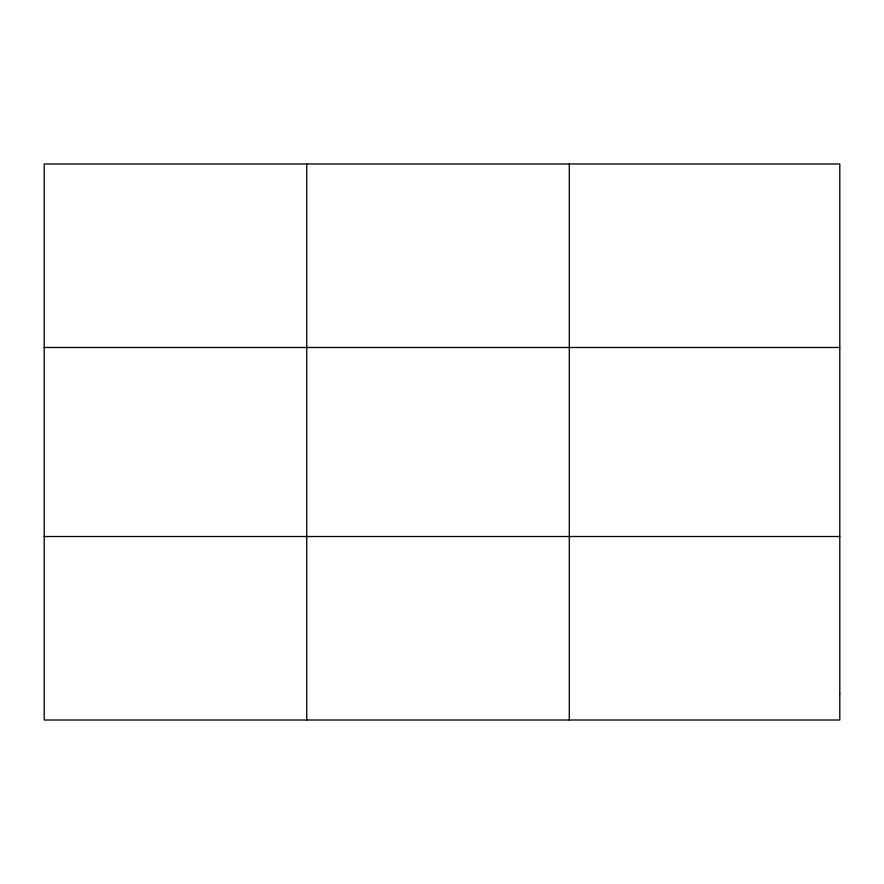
<?xml version="1.0" encoding="UTF-8"?>
<svg xmlns="http://www.w3.org/2000/svg" width="884" height="884" viewBox="0 0 884 884"><rect width="100%" height="100%" fill="white"/><g stroke="black" fill="none" stroke-linecap="round" stroke-linejoin="round"><path stroke-width="1.33" d="M306.748 720.007L306.748 163.993M569.296 720.007L569.296 163.993M44.2 347.478L839.8 347.478M44.2 536.522L839.8 536.522M839.8 693.796L839.8 720.007L44.2 720.007L44.2 163.993L839.8 163.993L839.8 693.796"/></g></svg>
